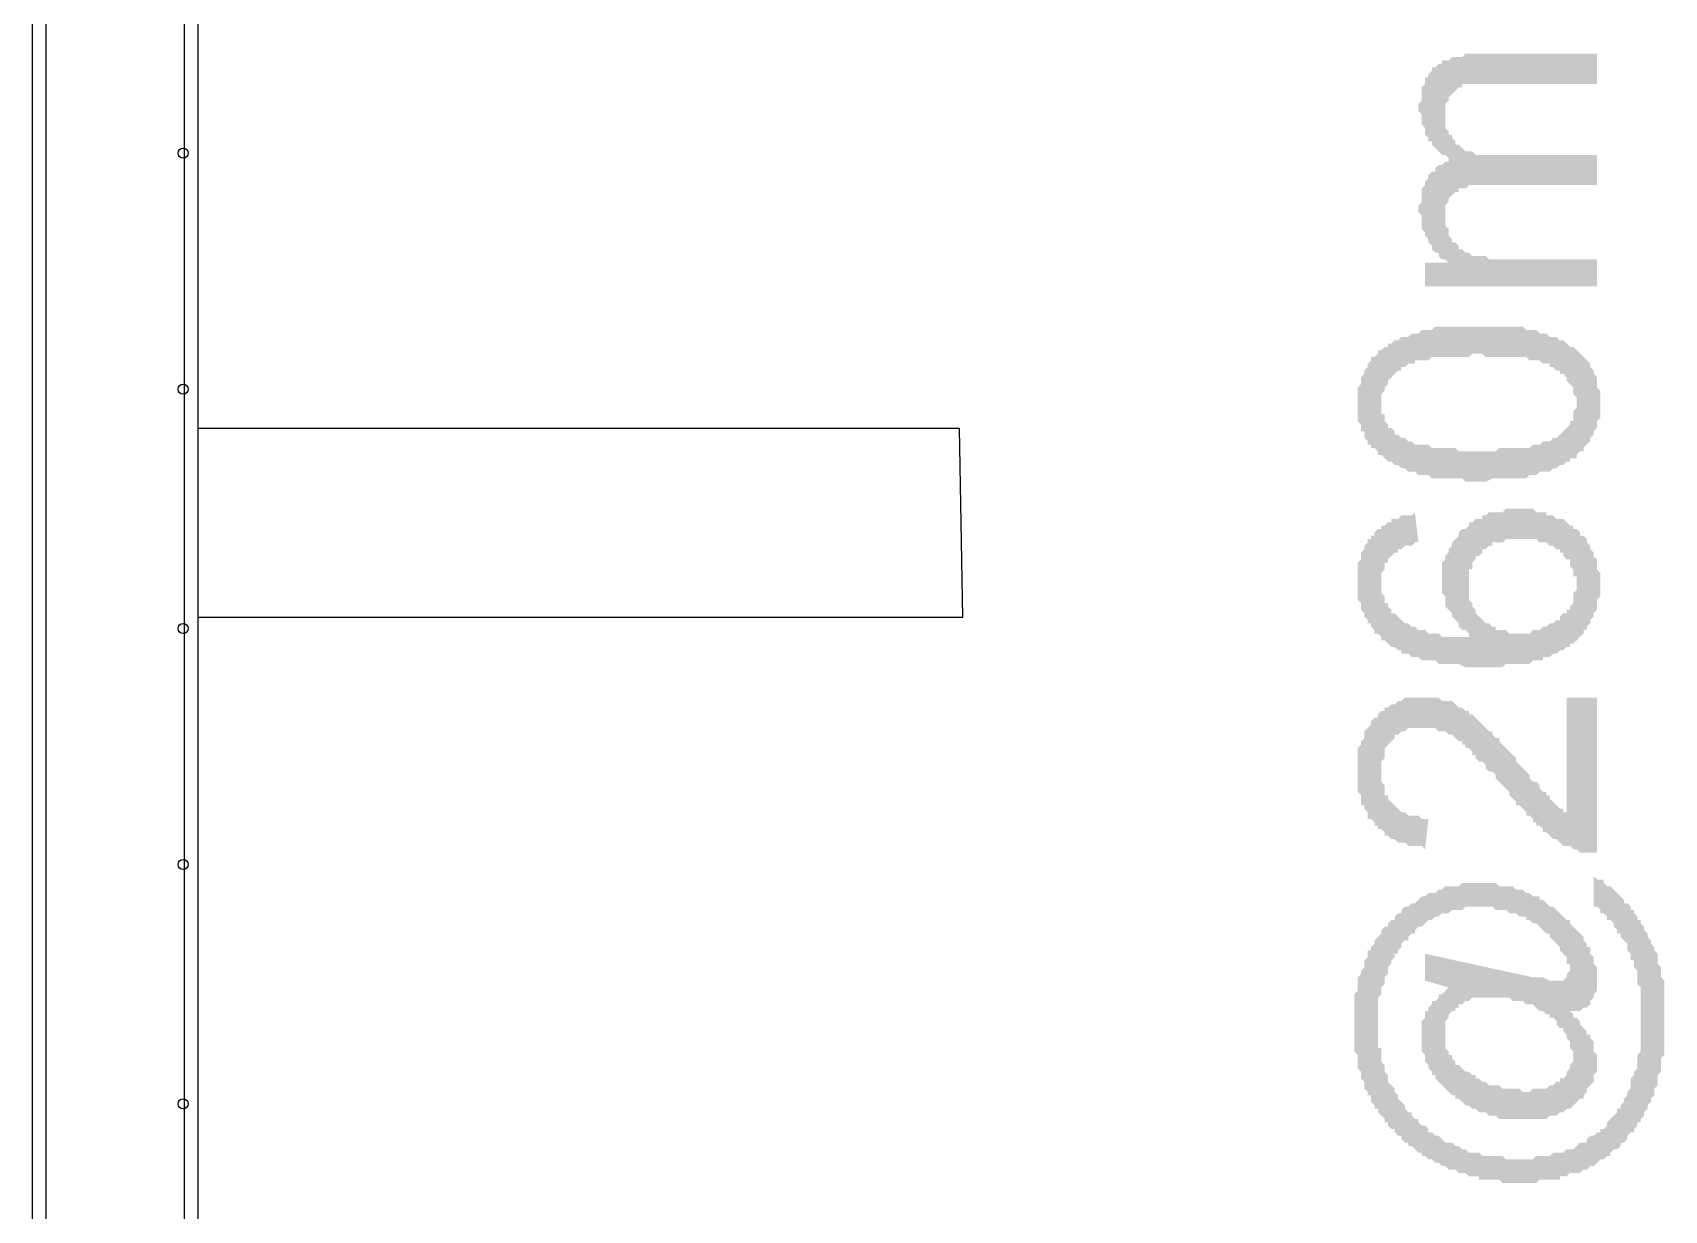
# Model space of a CAD drawing. Header units: millimetres. Extents: x 1427 to 15417, y 3138 to 22257.
# Drawn here: x 12480 to 14197, y 12091 to 13330 of the extents above; entities that cross this region are included whole.
import ezdxf

# ---------------------------------------------------------------- set-up
doc = ezdxf.new("R2010")
doc.units = ezdxf.units.MM
doc.layers.add('PDF_0', color=7, linetype='Continuous')

msp = doc.modelspace()

# ---------------------------------------------------------------- hatches: boundary and pattern name
at = {"layer": 'PDF_0', "transparency": 33554559}
for points in [[(14126.1, 13063.1), (13945.2, 13063.1), (13945.2, 13087.9), (13970, 13087.9), (13966.4, 13091.5), (13962.9, 13091.5), (13959.4, 13095), (13959.4, 13098.6), (13955.8, 13098.6), (13952.3, 13102.1), (13952.3, 13105.7), (13948.7, 13109.2), (13948.7, 13112.7), (13948.7, 13112.7), (13945.2, 13116.3), (13945.2, 13116.3), (13945.2, 13119.8), (13941.6, 13123.4), (13941.6, 13126.9), (13941.6, 13130.5), (13941.6, 13134), (13941.6, 13137.6), (13938.1, 13141.1), (13938.1, 13144.7), (13938.1, 13148.2), (13941.6, 13151.8), (13941.6, 13155.3), (13941.6, 13158.9), (13941.6, 13162.4), (13941.6, 13166), (13945.2, 13169.5), (13945.2, 13173), (13945.2, 13173), (13948.7, 13176.6), (13948.7, 13176.6), (13948.7, 13180.1), (13952.3, 13183.7), (13955.8, 13183.7), (13955.8, 13187.2), (13959.4, 13190.8), (13962.9, 13190.8), (13966.4, 13194.3), (13970, 13194.3), (13970, 13194.3), (13970, 13197.9), (13966.4, 13201.4), (13962.9, 13201.4), (13959.4, 13205), (13955.8, 13208.5), (13955.8, 13208.5), (13952.3, 13212.1), (13952.3, 13215.6), (13948.7, 13215.6), (13948.7, 13219.2), (13945.2, 13222.7), (13945.2, 13226.3), (13945.2, 13229.8), (13941.6, 13233.3), (13941.6, 13233.3), (13941.6, 13236.9), (13941.6, 13240.4), (13941.6, 13244), (13938.1, 13247.5), (13938.1, 13251.1), (13938.1, 13251.1), (13938.1, 13254.6), (13941.6, 13258.2), (13941.6, 13261.7), (13941.6, 13265.3), (13941.6, 13268.8), (13941.6, 13272.4), (13945.2, 13275.9), (13945.2, 13279.5), (13945.2, 13283), (13948.7, 13283), (13948.7, 13286.6), (13952.3, 13290.1), (13952.3, 13293.6), (13955.8, 13293.6), (13955.8, 13293.6), (13959.4, 13297.2), (13962.9, 13297.2), (13962.9, 13300.7), (13966.4, 13300.7), (13970, 13300.7), (13973.5, 13304.3), (13977.1, 13304.3), (13980.6, 13304.3), (13984.2, 13304.3), (13987.7, 13307.8), (13991.3, 13307.8), (13994.8, 13307.8), (13998.4, 13307.8), (14001.9, 13307.8), (14126.1, 13307.8), (14126.1, 13275.9), (14009, 13275.9), (14005.5, 13275.9), (14001.9, 13275.9), (13998.4, 13275.9), (13994.8, 13275.9), (13991.3, 13275.9), (13987.7, 13275.9), (13984.2, 13275.9), (13984.2, 13272.4), (13980.6, 13272.4), (13977.1, 13268.8), (13977.1, 13268.8), (13973.5, 13265.3), (13970, 13261.7), (13970, 13261.7), (13970, 13258.2), (13970, 13258.2), (13966.4, 13254.6), (13966.4, 13251.1), (13966.4, 13247.5), (13966.4, 13244), (13966.4, 13240.4), (13966.4, 13236.9), (13966.4, 13233.3), (13966.4, 13229.8), (13970, 13226.3), (13970, 13222.7), (13973.5, 13222.7), (13973.5, 13219.2), (13977.1, 13215.6), (13977.1, 13212.1), (13977.1, 13212.1), (13980.6, 13212.1), (13984.2, 13208.5), (13984.2, 13208.5), (13987.7, 13205), (13991.3, 13205), (13994.8, 13205), (13998.4, 13201.4), (14001.9, 13201.4), (14005.5, 13201.4), (14009, 13201.4), (14012.6, 13201.4), (14016.1, 13201.4), (14019.7, 13201.4), (14126.1, 13201.4), (14126.1, 13169.5), (14005.5, 13169.5), (14001.9, 13169.5), (13998.4, 13169.5), (13994.8, 13169.5), (13991.3, 13169.5), (13987.7, 13166), (13984.2, 13166), (13980.6, 13166), (13980.6, 13162.4), (13977.1, 13162.4), (13977.1, 13162.4), (13973.5, 13158.9), (13973.5, 13158.9), (13970, 13155.3), (13970, 13151.8), (13966.4, 13148.2), (13966.4, 13144.7), (13966.4, 13141.1), (13966.4, 13137.6), (13966.4, 13137.6), (13966.4, 13134), (13966.4, 13130.5), (13966.4, 13126.9), (13970, 13123.4), (13970, 13119.8), (13970, 13116.3), (13973.5, 13112.7), (13973.5, 13112.7), (13973.5, 13109.2), (13977.1, 13109.2), (13980.6, 13105.7), (13980.6, 13102.1), (13984.2, 13102.1), (13987.7, 13098.6), (13991.3, 13098.6), (13991.3, 13098.6), (13994.8, 13095), (13998.4, 13095), (14001.9, 13095), (14005.5, 13095), (14009, 13095), (14009, 13095), (14012.6, 13091.5), (14019.7, 13091.5), (14023.2, 13091.5), (14026.7, 13091.5), (14030.3, 13091.5), (14030.3, 13091.5), (14126.1, 13091.5)], [(14094.1, 12630.3), (14126.1, 12630.3), (14126.1, 12467.2), (14122.5, 12467.2), (14119, 12467.2), (14115.4, 12467.2), (14111.9, 12467.2), (14108.3, 12467.2), (14104.8, 12470.7), (14104.8, 12470.7), (14101.2, 12470.7), (14097.7, 12474.3), (14094.1, 12474.3), (14090.6, 12474.3), (14087, 12477.8), (14087, 12477.8), (14083.5, 12481.4), (14079.9, 12481.4), (14076.4, 12484.9), (14072.9, 12488.5), (14069.3, 12488.5), (14069.3, 12492), (14069.3, 12492), (14065.8, 12495.5), (14062.2, 12495.5), (14062.2, 12499.1), (14058.7, 12499.1), (14058.7, 12502.6), (14055.1, 12506.2), (14051.6, 12506.2), (14051.6, 12509.7), (14048, 12513.3), (14044.5, 12516.8), (14040.9, 12516.8), (14040.9, 12520.4), (14037.4, 12523.9), (14033.8, 12527.5), (14033.8, 12531), (14030.3, 12534.6), (14026.7, 12538.1), (14023.2, 12541.7), (14019.6, 12545.2), (14019.6, 12548.8), (14016.1, 12552.3), (14012.6, 12552.3), (14009, 12555.8), (14009, 12559.4), (14005.5, 12562.9), (14001.9, 12562.9), (13998.4, 12566.5), (13998.4, 12570), (13994.8, 12570), (13994.8, 12573.6), (13991.3, 12577.1), (13987.7, 12577.1), (13987.7, 12580.7), (13984.2, 12580.7), (13984.2, 12584.2), (13980.6, 12584.2), (13980.6, 12584.2), (13980.6, 12584.2), (13977.1, 12587.8), (13973.5, 12591.3), (13970, 12591.3), (13966.4, 12594.9), (13962.9, 12594.9), (13959.3, 12594.9), (13955.8, 12598.4), (13952.3, 12598.4), (13952.3, 12598.4), (13948.7, 12598.4), (13945.2, 12598.4), (13941.6, 12598.4), (13938.1, 12598.4), (13934.5, 12598.4), (13931, 12598.4), (13927.4, 12598.4), (13927.4, 12598.4), (13923.9, 12594.9), (13920.3, 12594.9), (13916.8, 12591.3), (13913.2, 12591.3), (13913.2, 12587.8), (13913.2, 12587.8), (13909.7, 12584.2), (13906.1, 12580.7), (13906.1, 12580.7), (13902.6, 12577.1), (13902.6, 12573.6), (13902.6, 12570), (13902.6, 12566.5), (13899, 12562.9), (13899, 12559.4), (13899, 12555.8), (13899, 12552.3), (13899, 12548.8), (13899, 12545.2), (13899, 12541.7), (13902.6, 12538.1), (13902.6, 12534.6), (13902.6, 12531), (13902.6, 12527.5), (13906.1, 12527.5), (13906.1, 12523.9), (13909.7, 12520.4), (13913.2, 12516.8), (13913.2, 12516.8), (13913.2, 12516.8), (13916.8, 12513.3), (13920.3, 12509.7), (13923.9, 12509.7), (13923.9, 12509.7), (13927.4, 12506.2), (13931, 12506.2), (13934.5, 12506.2), (13938.1, 12506.2), (13941.6, 12502.6), (13945.2, 12502.6), (13948.7, 12502.6), (13945.2, 12470.7), (13941.6, 12474.3), (13938.1, 12474.3), (13934.5, 12474.3), (13931, 12474.3), (13927.4, 12474.3), (13923.9, 12477.8), (13920.3, 12477.8), (13916.8, 12477.8), (13913.2, 12481.4), (13913.2, 12481.4), (13909.7, 12481.4), (13906.1, 12484.9), (13902.6, 12484.9), (13902.6, 12488.5), (13899, 12492), (13895.5, 12492), (13895.5, 12495.5), (13892, 12495.5), (13892, 12499.1), (13888.4, 12502.6), (13884.9, 12502.6), (13884.9, 12506.2), (13884.9, 12509.7), (13881.3, 12513.3), (13881.3, 12516.8), (13877.8, 12516.8), (13877.8, 12520.4), (13877.8, 12523.9), (13877.8, 12527.5), (13874.2, 12531), (13874.2, 12534.6), (13874.2, 12538.1), (13874.2, 12541.7), (13874.2, 12545.2), (13874.2, 12548.8), (13874.2, 12552.3), (13874.2, 12555.8), (13874.2, 12562.9), (13874.2, 12566.5), (13874.2, 12570), (13874.2, 12573.6), (13874.2, 12577.1), (13877.8, 12580.7), (13877.8, 12580.7), (13877.8, 12584.2), (13881.3, 12587.8), (13881.3, 12591.3), (13881.3, 12594.9), (13884.9, 12598.4), (13884.9, 12598.4), (13888.4, 12602), (13888.4, 12605.5), (13892, 12609.1), (13892, 12609.1), (13895.5, 12609.1), (13895.5, 12612.6), (13899, 12616.1), (13902.6, 12616.1), (13902.6, 12619.7), (13906.1, 12619.7), (13909.7, 12623.2), (13913.2, 12623.2), (13916.8, 12626.8), (13920.3, 12626.8), (13920.3, 12626.8), (13923.9, 12630.3), (13927.4, 12630.3), (13931, 12630.3), (13934.5, 12630.3), (13938.1, 12630.3), (13941.6, 12630.3), (13941.6, 12630.3), (13945.2, 12630.3), (13948.7, 12630.3), (13952.3, 12630.3), (13955.8, 12630.3), (13959.3, 12630.3), (13962.9, 12626.8), (13966.4, 12626.8), (13970, 12626.8), (13973.5, 12626.8), (13977.1, 12623.2), (13977.1, 12623.2), (13980.6, 12619.7), (13984.2, 12619.7), (13987.7, 12616.1), (13991.3, 12616.1), (13991.3, 12612.6), (13994.8, 12612.6), (13998.4, 12609.1), (14001.9, 12605.5), (14001.9, 12605.5), (14005.5, 12602), (14005.5, 12602), (14009, 12598.4), (14009, 12598.4), (14012.6, 12594.9), (14016.1, 12594.9), (14016.1, 12591.3), (14019.6, 12587.8), (14023.2, 12587.8), (14023.2, 12584.2), (14026.7, 12580.7), (14030.3, 12577.1), (14030.3, 12577.1), (14033.8, 12573.6), (14037.4, 12570), (14040.9, 12566.5), (14040.9, 12562.9), (14044.5, 12559.4), (14048, 12555.8), (14051.6, 12552.3), (14055.1, 12548.8), (14055.1, 12545.2), (14058.7, 12541.7), (14062.2, 12541.7), (14065.8, 12538.1), (14065.8, 12534.6), (14069.3, 12531), (14072.9, 12531), (14072.9, 12527.5), (14076.4, 12527.5), (14076.4, 12523.9), (14076.4, 12523.9), (14079.9, 12520.4), (14079.9, 12520.4), (14083.5, 12516.8), (14087, 12513.3), (14090.6, 12513.3), (14090.6, 12509.7), (14094.1, 12509.7), (14094.1, 12509.7)]]:
    msp.add_hatch(color=256, dxfattribs=at).paths.add_polyline_path(points)
h = msp.add_hatch(color=256, dxfattribs=at)
h.paths.add_polyline_path([(14001.9, 12857.4), (13998.4, 12857.4), (13994.8, 12857.4), (13987.7, 12857.4), (13984.2, 12860.9), (13980.6, 12860.9), (13977.1, 12860.9), (13973.5, 12860.9), (13970, 12860.9), (13966.4, 12860.9), (13962.9, 12860.9), (13959.3, 12860.9), (13955.8, 12860.9), (13952.3, 12860.9), (13948.7, 12864.4), (13945.2, 12864.4), (13945.2, 12864.4), (13941.6, 12864.4), (13938.1, 12864.4), (13934.5, 12868), (13931, 12868), (13931, 12868), (13927.4, 12868), (13923.9, 12871.5), (13920.3, 12871.5), (13916.8, 12875.1), (13913.2, 12875.1), (13909.7, 12878.6), (13906.1, 12878.6), (13902.6, 12882.2), (13902.6, 12882.2), (13899, 12885.7), (13895.5, 12885.7), (13895.5, 12889.3), (13892, 12892.8), (13888.4, 12892.8), (13888.4, 12896.4), (13884.9, 12896.4), (13884.9, 12899.9), (13881.3, 12903.5), (13881.3, 12907), (13881.3, 12910.6), (13877.8, 12910.6), (13877.8, 12914.1), (13877.8, 12917.7), (13874.2, 12921.2), (13874.2, 12924.7), (13874.2, 12928.3), (13874.2, 12931.8), (13874.2, 12935.4), (13874.2, 12938.9), (13874.2, 12938.9), (13874.2, 12942.5), (13874.2, 12949.6), (13874.2, 12953.1), (13874.2, 12956.7), (13874.2, 12956.7), (13877.8, 12960.2), (13877.8, 12963.8), (13877.8, 12967.3), (13881.3, 12970.9), (13881.3, 12974.4), (13881.3, 12974.4), (13884.9, 12978), (13884.9, 12981.5), (13888.4, 12985), (13888.4, 12988.6), (13892, 12988.6), (13895.5, 12992.1), (13895.5, 12995.7), (13899, 12995.7), (13902.6, 12999.2), (13906.1, 12999.2), (13906.1, 12999.2), (13906.1, 13002.8), (13909.7, 13002.8), (13913.2, 13006.3), (13916.8, 13006.3), (13920.3, 13009.9), (13923.9, 13009.9), (13927.4, 13009.9), (13931, 13013.4), (13934.5, 13013.4), (13938.1, 13013.4), (13941.6, 13017), (13941.6, 13017), (13945.2, 13017), (13948.7, 13017), (13952.3, 13017), (13952.3, 13017), (13955.8, 13020.5), (13959.3, 13020.5), (13962.9, 13020.5), (13966.4, 13020.5), (13970, 13020.5), (13973.5, 13020.5), (13977.1, 13020.5), (13980.6, 13020.5), (13984.2, 13020.5), (13987.7, 13020.5), (13991.3, 13020.5), (13998.4, 13020.5), (14001.9, 13020.5), (14001.9, 13020.5), (14005.5, 13020.5), (14009, 13020.5), (14012.6, 13020.5), (14019.6, 13020.5), (14023.2, 13020.5), (14026.7, 13020.5), (14030.3, 13020.5), (14033.8, 13020.5), (14037.4, 13020.5), (14040.9, 13020.5), (14044.5, 13020.5), (14048, 13020.5), (14051.6, 13017), (14051.6, 13017), (14055.1, 13017), (14058.7, 13017), (14062.2, 13017), (14065.8, 13013.4), (14069.3, 13013.4), (14069.3, 13013.4), (14072.9, 13013.4), (14076.4, 13009.9), (14079.9, 13009.9), (14083.5, 13009.9), (14087, 13006.3), (14090.6, 13006.3), (14094.1, 13002.8), (14094.1, 13002.8), (14097.7, 12999.2), (14101.2, 12999.2), (14104.8, 12995.7), (14104.8, 12995.7), (14108.3, 12992.1), (14111.9, 12988.6), (14111.9, 12988.6), (14115.4, 12985), (14115.4, 12985), (14119, 12981.5), (14119, 12978), (14122.5, 12974.4), (14122.5, 12970.9), (14122.5, 12970.9), (14126.1, 12967.3), (14126.1, 12963.8), (14126.1, 12960.2), (14126.1, 12956.7), (14129.6, 12953.1), (14129.6, 12949.6), (14129.6, 12946), (14129.6, 12942.5), (14129.6, 12938.9), (14129.6, 12935.4), (14129.6, 12931.8), (14129.6, 12928.3), (14129.6, 12924.7), (14126.1, 12921.2), (14126.1, 12917.7), (14126.1, 12917.7), (14126.1, 12914.1), (14122.5, 12910.6), (14122.5, 12907), (14119, 12903.5), (14119, 12899.9), (14119, 12899.9), (14115.4, 12896.4), (14111.9, 12892.8), (14111.9, 12889.3), (14108.3, 12889.3), (14104.8, 12885.7), (14104.8, 12885.7), (14104.8, 12882.2), (14101.2, 12882.2), (14097.7, 12882.2), (14097.7, 12878.6), (14094.1, 12878.6), (14090.6, 12875.1), (14090.6, 12875.1), (14087, 12875.1), (14083.5, 12871.5), (14083.5, 12871.5), (14079.9, 12871.5), (14076.4, 12868), (14072.9, 12868), (14069.3, 12868), (14065.8, 12868), (14062.2, 12864.4), (14062.2, 12864.4), (14058.7, 12864.4), (14055.1, 12864.4), (14051.6, 12860.9), (14048, 12860.9), (14044.5, 12860.9), (14040.9, 12860.9), (14033.8, 12860.9), (14030.3, 12860.9), (14026.7, 12860.9), (14023.2, 12860.9), (14019.6, 12860.9), (14016.1, 12860.9), (14009, 12857.4), (14005.5, 12857.4), (14001.9, 12857.4), (14001.9, 12857.4)], flags=0)
h.paths.add_polyline_path([(14001.9, 12889.3), (14005.5, 12889.3), (14012.6, 12889.3), (14016.1, 12889.3), (14019.6, 12889.3), (14023.2, 12892.8), (14030.3, 12892.8), (14033.8, 12892.8), (14037.4, 12892.8), (14040.9, 12892.8), (14044.5, 12892.8), (14048, 12892.8), (14051.6, 12892.8), (14055.1, 12892.8), (14058.7, 12896.4), (14062.2, 12896.4), (14065.8, 12896.4), (14065.8, 12896.4), (14069.3, 12899.9), (14072.9, 12899.9), (14072.9, 12899.9), (14076.4, 12899.9), (14079.9, 12903.5), (14079.9, 12903.5), (14083.5, 12903.5), (14083.5, 12903.5), (14087, 12907), (14090.6, 12910.6), (14090.6, 12910.6), (14094.1, 12914.1), (14097.7, 12917.7), (14097.7, 12921.2), (14101.2, 12921.2), (14101.2, 12924.7), (14101.2, 12928.3), (14101.2, 12931.8), (14104.8, 12935.4), (14104.8, 12938.9), (14104.8, 12938.9), (14104.8, 12942.5), (14104.8, 12946), (14101.2, 12949.6), (14101.2, 12953.1), (14101.2, 12956.7), (14097.7, 12960.2), (14097.7, 12960.2), (14094.1, 12963.8), (14094.1, 12967.3), (14090.6, 12970.9), (14087, 12970.9), (14087, 12974.4), (14083.5, 12974.4), (14079.9, 12978), (14079.9, 12978), (14076.4, 12978), (14076.4, 12981.5), (14072.9, 12981.5), (14069.3, 12981.5), (14069.3, 12981.5), (14065.8, 12985), (14062.2, 12985), (14058.7, 12985), (14055.1, 12985), (14055.1, 12985), (14051.6, 12988.6), (14048, 12988.6), (14044.5, 12988.6), (14037.4, 12988.6), (14033.8, 12988.6), (14030.3, 12988.6), (14026.7, 12988.6), (14023.2, 12988.6), (14019.6, 12988.6), (14012.6, 12988.6), (14009, 12988.6), (14005.5, 12992.1), (14001.9, 12992.1), (13994.8, 12992.1), (13991.3, 12988.6), (13987.7, 12988.6), (13984.2, 12988.6), (13977.1, 12988.6), (13973.5, 12988.6), (13970, 12988.6), (13966.4, 12988.6), (13962.9, 12988.6), (13959.3, 12988.6), (13955.8, 12988.6), (13952.3, 12988.6), (13948.7, 12985), (13945.2, 12985), (13941.6, 12985), (13938.1, 12985), (13934.5, 12985), (13934.5, 12981.5), (13931, 12981.5), (13927.4, 12981.5), (13927.4, 12981.5), (13923.9, 12978), (13923.9, 12978), (13920.3, 12978), (13920.3, 12974.4), (13916.8, 12974.4), (13913.2, 12970.9), (13909.7, 12967.3), (13909.7, 12967.3), (13906.1, 12963.8), (13906.1, 12960.2), (13902.6, 12956.7), (13902.6, 12956.7), (13902.6, 12953.1), (13899, 12949.6), (13899, 12946), (13899, 12942.5), (13899, 12938.9), (13899, 12935.4), (13899, 12931.8), (13899, 12928.3), (13902.6, 12928.3), (13902.6, 12924.7), (13902.6, 12921.2), (13906.1, 12917.7), (13906.1, 12914.1), (13909.7, 12914.1), (13913.2, 12910.6), (13913.2, 12907), (13916.8, 12907), (13920.3, 12903.5), (13920.3, 12903.5), (13923.9, 12903.5), (13923.9, 12903.5), (13927.4, 12899.9), (13931, 12899.9), (13931, 12899.9), (13934.5, 12896.4), (13938.1, 12896.4), (13941.6, 12896.4), (13945.2, 12896.4), (13948.7, 12896.4), (13952.3, 12892.8), (13955.8, 12892.8), (13959.3, 12892.8), (13962.9, 12892.8), (13966.4, 12892.8), (13970, 12892.8), (13973.5, 12892.8), (13977.1, 12892.8), (13980.6, 12889.3), (13987.7, 12889.3), (13991.3, 12889.3), (13994.8, 12889.3), (13998.4, 12889.3), (14001.9, 12889.3)], flags=0)
h = msp.add_hatch(color=256, dxfattribs=at)
h.paths.add_polyline_path([(13934.5, 12825.4), (13938.1, 12793.5), (13934.5, 12793.5), (13931, 12790), (13927.4, 12790), (13923.9, 12790), (13920.3, 12786.4), (13916.8, 12786.4), (13916.8, 12782.9), (13913.2, 12782.9), (13913.2, 12782.9), (13909.7, 12779.3), (13906.1, 12775.8), (13906.1, 12772.2), (13902.6, 12772.2), (13902.6, 12768.7), (13902.6, 12765.1), (13899, 12761.6), (13899, 12758), (13899, 12754.5), (13899, 12750.9), (13899, 12750.9), (13899, 12747.4), (13899, 12743.8), (13899, 12740.3), (13902.6, 12736.8), (13902.6, 12733.2), (13902.6, 12729.7), (13906.1, 12729.7), (13906.1, 12726.1), (13906.1, 12726.1), (13909.7, 12722.6), (13909.7, 12719), (13913.2, 12719), (13916.8, 12715.5), (13916.8, 12715.5), (13920.3, 12711.9), (13923.9, 12708.4), (13927.4, 12708.4), (13931, 12704.8), (13934.5, 12704.8), (13938.1, 12701.3), (13938.1, 12701.3), (13941.6, 12701.3), (13941.6, 12701.3), (13945.2, 12701.3), (13948.7, 12697.7), (13952.2, 12697.7), (13955.8, 12697.7), (13959.3, 12697.7), (13959.3, 12697.7), (13962.9, 12694.2), (13966.4, 12694.2), (13970, 12694.2), (13977.1, 12694.2), (13980.6, 12694.2), (13984.2, 12694.2), (13987.7, 12694.2), (13991.3, 12694.2), (13994.8, 12694.2), (13991.3, 12694.2), (13991.3, 12697.7), (13987.7, 12701.3), (13984.2, 12701.3), (13980.6, 12704.8), (13980.6, 12708.4), (13977.1, 12711.9), (13977.1, 12711.9), (13973.5, 12715.5), (13973.5, 12719), (13970, 12722.6), (13970, 12722.6), (13966.4, 12726.1), (13966.4, 12729.7), (13966.4, 12733.2), (13966.4, 12736.8), (13962.9, 12740.3), (13962.9, 12743.8), (13962.9, 12747.4), (13962.9, 12750.9), (13962.9, 12754.5), (13962.9, 12754.5), (13962.9, 12758), (13962.9, 12761.6), (13962.9, 12765.1), (13962.9, 12768.7), (13962.9, 12772.2), (13966.4, 12775.8), (13966.4, 12779.3), (13966.4, 12779.3), (13970, 12782.9), (13970, 12786.4), (13973.5, 12790), (13973.5, 12793.5), (13977.1, 12797.1), (13977.1, 12797.1), (13980.6, 12800.6), (13980.6, 12804.1), (13984.2, 12807.7), (13984.2, 12807.7), (13987.7, 12807.7), (13991.3, 12811.2), (13991.3, 12814.8), (13994.8, 12814.8), (13998.4, 12818.3), (14001.9, 12818.3), (14005.5, 12818.3), (14005.5, 12821.9), (14009, 12821.9), (14012.5, 12825.4), (14016.1, 12825.4), (14019.6, 12825.4), (14023.2, 12825.4), (14026.7, 12825.4), (14030.3, 12829), (14033.8, 12829), (14037.4, 12829), (14040.9, 12829), (14044.5, 12829), (14048, 12829), (14051.6, 12829), (14055.1, 12829), (14058.7, 12829), (14062.2, 12825.4), (14065.8, 12825.4), (14069.3, 12825.4), (14072.8, 12825.4), (14072.8, 12821.9), (14076.4, 12821.9), (14079.9, 12821.9), (14083.5, 12818.3), (14087, 12818.3), (14087, 12818.3), (14090.6, 12818.3), (14094.1, 12814.8), (14097.7, 12811.2), (14101.2, 12811.2), (14101.2, 12807.7), (14104.8, 12807.7), (14108.3, 12804.1), (14108.3, 12800.6), (14111.9, 12800.6), (14115.4, 12797.1), (14115.4, 12793.5), (14119, 12790), (14119, 12790), (14119, 12786.4), (14122.5, 12782.9), (14122.5, 12782.9), (14122.5, 12779.3), (14126.1, 12775.8), (14126.1, 12772.2), (14126.1, 12768.7), (14126.1, 12765.1), (14129.6, 12761.6), (14129.6, 12758), (14129.6, 12754.5), (14129.6, 12750.9), (14129.6, 12750.9), (14129.6, 12747.4), (14129.6, 12743.8), (14129.6, 12740.3), (14129.6, 12736.8), (14126.1, 12733.2), (14126.1, 12729.7), (14126.1, 12726.1), (14126.1, 12722.6), (14122.5, 12719), (14122.5, 12715.5), (14122.5, 12715.5), (14119, 12711.9), (14119, 12708.4), (14115.4, 12704.8), (14115.4, 12701.3), (14111.9, 12701.3), (14111.9, 12697.7), (14108.3, 12694.2), (14104.8, 12690.6), (14104.8, 12690.6), (14101.2, 12687.1), (14101.2, 12687.1), (14097.7, 12687.1), (14097.7, 12683.5), (14094.1, 12683.5), (14090.6, 12680), (14090.6, 12680), (14087, 12680), (14083.5, 12676.5), (14083.5, 12676.5), (14079.9, 12676.5), (14076.4, 12672.9), (14072.8, 12672.9), (14069.3, 12672.9), (14069.3, 12669.4), (14065.8, 12669.4), (14062.2, 12669.4), (14058.7, 12669.4), (14055.1, 12665.8), (14051.6, 12665.8), (14048, 12665.8), (14044.5, 12665.8), (14040.9, 12665.8), (14037.4, 12665.8), (14030.3, 12665.8), (14026.7, 12662.3), (14023.2, 12662.3), (14019.6, 12662.3), (14016.1, 12662.3), (14012.5, 12662.3), (14009, 12662.3), (14001.9, 12662.3), (13998.4, 12662.3), (13994.8, 12662.3), (13991.3, 12662.3), (13987.7, 12662.3), (13980.6, 12665.8), (13977.1, 12665.8), (13973.5, 12665.8), (13970, 12665.8), (13966.4, 12665.8), (13962.9, 12665.8), (13959.3, 12665.8), (13955.8, 12669.4), (13952.2, 12669.4), (13948.7, 12669.4), (13945.2, 12669.4), (13941.6, 12669.4), (13938.1, 12672.9), (13938.1, 12672.9), (13934.5, 12672.9), (13931, 12672.9), (13927.4, 12676.5), (13923.9, 12676.5), (13920.3, 12676.5), (13920.3, 12680), (13916.8, 12680), (13913.2, 12683.5), (13913.2, 12683.5), (13909.7, 12683.5), (13906.1, 12687.1), (13906.1, 12687.1), (13902.6, 12690.6), (13902.6, 12690.6), (13899, 12690.6), (13899, 12694.2), (13895.5, 12697.7), (13891.9, 12697.7), (13891.9, 12701.3), (13888.4, 12704.8), (13888.4, 12708.4), (13884.9, 12708.4), (13884.9, 12711.9), (13881.3, 12715.5), (13881.3, 12719), (13877.8, 12722.6), (13877.8, 12726.1), (13877.8, 12729.7), (13877.8, 12729.7), (13874.2, 12733.2), (13874.2, 12736.8), (13874.2, 12740.3), (13874.2, 12743.8), (13874.2, 12747.4), (13874.2, 12750.9), (13874.2, 12754.5), (13874.2, 12758), (13874.2, 12761.6), (13874.2, 12765.1), (13874.2, 12768.7), (13874.2, 12772.2), (13877.8, 12775.8), (13877.8, 12779.3), (13877.8, 12779.3), (13877.8, 12782.9), (13881.3, 12786.4), (13881.3, 12790), (13884.9, 12793.5), (13884.9, 12797.1), (13888.4, 12797.1), (13888.4, 12800.6), (13891.9, 12800.6), (13891.9, 12804.1), (13895.5, 12807.7), (13899, 12807.7), (13899, 12811.2), (13902.6, 12811.2), (13906.1, 12814.8), (13909.7, 12814.8), (13909.7, 12818.3), (13913.2, 12818.3), (13916.8, 12818.3), (13920.3, 12821.9), (13923.9, 12821.9), (13927.4, 12821.9), (13931, 12821.9), (13934.5, 12825.4), (13934.5, 12825.4)], flags=0)
h.paths.add_polyline_path([(14044.5, 12697.7), (14048, 12697.7), (14051.6, 12697.7), (14055.1, 12697.7), (14058.7, 12701.3), (14062.2, 12701.3), (14065.8, 12701.3), (14065.8, 12701.3), (14069.3, 12704.8), (14072.8, 12704.8), (14072.8, 12704.8), (14076.4, 12708.4), (14079.9, 12708.4), (14083.5, 12711.9), (14087, 12711.9), (14087, 12715.5), (14090.6, 12719), (14094.1, 12719), (14094.1, 12722.6), (14097.7, 12722.6), (14097.7, 12726.1), (14101.2, 12729.7), (14101.2, 12733.2), (14101.2, 12736.8), (14101.2, 12740.3), (14104.8, 12743.8), (14104.8, 12747.4), (14104.8, 12750.9), (14104.8, 12754.5), (14104.8, 12758), (14101.2, 12758), (14101.2, 12761.6), (14101.2, 12765.1), (14097.7, 12768.7), (14097.7, 12772.2), (14097.7, 12775.8), (14094.1, 12775.8), (14090.6, 12779.3), (14090.6, 12782.9), (14087, 12782.9), (14087, 12786.4), (14083.5, 12786.4), (14079.9, 12790), (14076.4, 12790), (14076.4, 12790), (14072.8, 12793.5), (14069.3, 12793.5), (14065.8, 12793.5), (14062.2, 12797.1), (14058.7, 12797.1), (14055.1, 12797.1), (14051.6, 12797.1), (14048, 12797.1), (14044.5, 12797.1), (14040.9, 12797.1), (14037.4, 12797.1), (14033.8, 12797.1), (14030.3, 12797.1), (14026.7, 12793.5), (14023.2, 12793.5), (14019.6, 12793.5), (14016.1, 12793.5), (14016.1, 12790), (14012.5, 12790), (14009, 12786.4), (14005.5, 12786.4), (14005.5, 12782.9), (14001.9, 12779.3), (13998.4, 12779.3), (13998.4, 12775.8), (13994.8, 12772.2), (13994.8, 12768.7), (13994.8, 12765.1), (13991.3, 12765.1), (13991.3, 12761.6), (13991.3, 12758), (13991.3, 12754.5), (13991.3, 12750.9), (13991.3, 12747.4), (13991.3, 12743.8), (13991.3, 12740.3), (13991.3, 12736.8), (13991.3, 12733.2), (13991.3, 12733.2), (13994.8, 12729.7), (13994.8, 12726.1), (13998.4, 12722.6), (13998.4, 12719), (14001.9, 12715.5), (14001.9, 12715.5), (14005.5, 12711.9), (14005.5, 12711.9), (14009, 12708.4), (14012.5, 12708.4), (14016.1, 12704.8), (14019.6, 12704.8), (14019.6, 12701.3), (14023.2, 12701.3), (14026.7, 12701.3), (14030.3, 12701.3), (14033.8, 12697.7), (14037.4, 12697.7), (14040.9, 12697.7), (14044.5, 12697.7)], flags=0)
h = msp.add_hatch(color=256, dxfattribs=at)
h.paths.add_polyline_path([(14097.7, 12300.4), (14101.2, 12296.9), (14101.2, 12293.4), (14104.8, 12293.4), (14108.3, 12289.8), (14108.3, 12286.3), (14111.9, 12282.7), (14111.9, 12282.7), (14115.4, 12279.2), (14115.4, 12275.6), (14119, 12275.6), (14119, 12272.1), (14122.5, 12268.5), (14122.5, 12265), (14122.5, 12261.4), (14122.5, 12257.9), (14126.1, 12254.3), (14126.1, 12250.8), (14126.1, 12247.2), (14126.1, 12247.2), (14126.1, 12243.7), (14126.1, 12240.1), (14126.1, 12236.6), (14122.5, 12233.1), (14122.5, 12229.5), (14122.5, 12226), (14119, 12222.4), (14119, 12222.4), (14115.4, 12218.9), (14115.4, 12218.9), (14115.4, 12215.3), (14111.9, 12211.8), (14111.9, 12208.2), (14108.3, 12208.2), (14104.8, 12204.7), (14104.8, 12204.7), (14101.2, 12201.1), (14097.7, 12197.6), (14094.1, 12197.6), (14090.6, 12194), (14090.6, 12194), (14087, 12194), (14083.5, 12190.5), (14079.9, 12190.5), (14076.4, 12190.5), (14072.9, 12186.9), (14069.3, 12186.9), (14065.8, 12186.9), (14062.2, 12186.9), (14058.7, 12186.9), (14055.1, 12186.9), (14051.6, 12186.9), (14048, 12186.9), (14048, 12186.9), (14044.5, 12186.9), (14040.9, 12186.9), (14037.4, 12186.9), (14033.8, 12186.9), (14033.8, 12186.9), (14030.3, 12186.9), (14026.7, 12186.9), (14023.2, 12186.9), (14019.6, 12190.5), (14016.1, 12190.5), (14012.6, 12190.5), (14009, 12194), (14005.5, 12194), (14001.9, 12194), (13998.4, 12197.6), (13994.8, 12197.6), (13994.8, 12197.6), (13991.3, 12201.1), (13987.7, 12201.1), (13984.2, 12204.7), (13980.6, 12208.2), (13977.1, 12208.2), (13977.1, 12211.8), (13973.5, 12211.8), (13970, 12215.3), (13966.4, 12218.9), (13966.4, 12218.9), (13962.9, 12222.4), (13959.3, 12226), (13959.3, 12226), (13955.8, 12229.5), (13955.8, 12233.1), (13952.3, 12233.1), (13952.3, 12236.6), (13948.7, 12240.1), (13948.7, 12243.7), (13945.2, 12247.2), (13945.2, 12250.8), (13945.2, 12254.3), (13941.6, 12257.9), (13941.6, 12257.9), (13941.6, 12261.4), (13941.6, 12265), (13941.6, 12268.5), (13941.6, 12272.1), (13941.6, 12272.1), (13941.6, 12275.6), (13941.6, 12279.2), (13941.6, 12282.7), (13941.6, 12286.3), (13941.6, 12289.8), (13945.2, 12293.4), (13945.2, 12296.9), (13945.2, 12300.4), (13948.7, 12300.4), (13948.7, 12304), (13952.3, 12307.5), (13952.3, 12311.1), (13955.8, 12311.1), (13959.3, 12314.6), (13959.3, 12318.2), (13962.9, 12318.2), (13966.4, 12321.7), (13970, 12325.3), (13970, 12325.3), (13945.2, 12332.4), (13945.2, 12360.7), (14058.7, 12335.9), (14065.8, 12335.9), (14069.3, 12335.9), (14076.4, 12332.4), (14079.9, 12332.4), (14079.9, 12332.4), (14083.5, 12332.4), (14083.5, 12332.4), (14087, 12332.4), (14090.6, 12332.4), (14090.6, 12332.4), (14094.1, 12335.9), (14094.1, 12339.5), (14097.7, 12343), (14097.7, 12343), (14097.7, 12346.6), (14097.7, 12350.1), (14094.1, 12350.1), (14094.1, 12353.7), (14094.1, 12357.2), (14090.6, 12360.7), (14087, 12364.3), (14087, 12367.8), (14083.5, 12371.4), (14083.5, 12371.4), (14079.9, 12374.9), (14076.4, 12378.5), (14076.4, 12382), (14072.9, 12382), (14069.3, 12385.6), (14069.3, 12385.6), (14065.8, 12389.1), (14062.2, 12392.7), (14058.7, 12392.7), (14055.1, 12396.2), (14051.6, 12396.2), (14051.6, 12399.8), (14051.6, 12399.8), (14048, 12399.8), (14044.5, 12399.8), (14040.9, 12403.3), (14037.4, 12403.3), (14033.8, 12403.3), (14030.3, 12406.9), (14026.7, 12406.9), (14023.2, 12406.9), (14019.6, 12406.9), (14016.1, 12410.4), (14012.6, 12410.4), (14009, 12410.4), (14005.5, 12410.4), (14001.9, 12410.4), (14001.9, 12410.4), (13998.4, 12410.4), (13994.8, 12410.4), (13991.3, 12410.4), (13987.7, 12410.4), (13984.2, 12406.9), (13980.6, 12406.9), (13977.1, 12406.9), (13977.1, 12406.9), (13973.5, 12406.9), (13970, 12403.3), (13966.4, 12403.3), (13962.9, 12403.3), (13959.3, 12399.8), (13955.8, 12399.8), (13952.3, 12396.2), (13948.7, 12396.2), (13948.7, 12396.2), (13945.2, 12392.7), (13945.2, 12392.7), (13941.6, 12389.1), (13938.1, 12389.1), (13934.5, 12385.6), (13934.5, 12382), (13931, 12382), (13927.4, 12378.5), (13927.4, 12374.9), (13923.9, 12374.9), (13920.3, 12371.4), (13920.3, 12367.8), (13916.8, 12364.3), (13916.8, 12360.7), (13913.2, 12360.7), (13913.2, 12357.2), (13909.7, 12353.7), (13909.7, 12350.1), (13909.7, 12350.1), (13906.1, 12346.6), (13906.1, 12343), (13906.1, 12339.5), (13902.6, 12335.9), (13902.6, 12332.4), (13902.6, 12328.8), (13899, 12325.3), (13899, 12321.7), (13899, 12318.2), (13899, 12318.2), (13895.5, 12314.6), (13895.5, 12311.1), (13895.5, 12307.5), (13895.5, 12304), (13895.5, 12300.4), (13895.5, 12296.9), (13895.5, 12293.4), (13895.5, 12289.8), (13895.5, 12286.3), (13895.5, 12282.7), (13895.5, 12279.2), (13895.5, 12275.6), (13895.5, 12272.1), (13895.5, 12268.5), (13895.5, 12265), (13895.5, 12261.4), (13899, 12261.4), (13899, 12257.9), (13899, 12254.3), (13899, 12250.8), (13899, 12247.2), (13902.6, 12243.7), (13902.6, 12240.1), (13902.6, 12236.6), (13906.1, 12233.1), (13906.1, 12229.5), (13906.1, 12226), (13909.7, 12222.4), (13909.7, 12222.4), (13913.2, 12218.9), (13913.2, 12215.3), (13913.2, 12215.3), (13916.8, 12211.8), (13916.8, 12208.2), (13920.3, 12204.7), (13920.3, 12204.7), (13923.9, 12201.1), (13923.9, 12197.6), (13927.4, 12194), (13931, 12194), (13931, 12190.5), (13934.5, 12186.9), (13938.1, 12186.9), (13938.1, 12183.4), (13941.6, 12179.8), (13945.2, 12179.8), (13948.7, 12176.3), (13948.7, 12172.8), (13952.3, 12172.8), (13955.8, 12169.2), (13959.3, 12169.2), (13962.9, 12165.7), (13962.9, 12165.7), (13966.4, 12162.1), (13970, 12162.1), (13973.5, 12162.1), (13977.1, 12158.6), (13980.6, 12158.6), (13984.2, 12155), (13987.7, 12155), (13987.7, 12155), (13991.3, 12151.5), (13994.8, 12151.5), (13998.4, 12151.5), (14001.9, 12151.5), (14005.5, 12147.9), (14009, 12147.9), (14012.6, 12147.9), (14016.1, 12147.9), (14019.6, 12147.9), (14023.2, 12147.9), (14026.7, 12147.9), (14030.3, 12144.4), (14033.8, 12144.4), (14037.4, 12144.4), (14040.9, 12144.4), (14040.9, 12144.4), (14044.5, 12144.4), (14048, 12144.4), (14055.1, 12144.4), (14058.7, 12144.4), (14062.2, 12147.9), (14065.8, 12147.9), (14069.3, 12147.9), (14072.9, 12147.9), (14072.9, 12147.9), (14076.4, 12147.9), (14079.9, 12151.5), (14083.5, 12151.5), (14087, 12151.5), (14090.6, 12151.5), (14094.1, 12155), (14097.7, 12155), (14101.2, 12155), (14104.8, 12158.6), (14104.8, 12158.6), (14108.3, 12162.1), (14111.9, 12162.1), (14115.4, 12162.1), (14115.4, 12165.7), (14119, 12169.2), (14122.5, 12169.2), (14126.1, 12172.8), (14129.6, 12172.8), (14129.6, 12176.3), (14133.2, 12176.3), (14136.7, 12179.8), (14136.7, 12183.4), (14140.2, 12186.9), (14140.2, 12186.9), (14143.8, 12190.5), (14147.3, 12194), (14147.3, 12197.6), (14150.9, 12197.6), (14150.9, 12201.1), (14154.4, 12204.7), (14154.4, 12208.2), (14158, 12211.8), (14158, 12215.3), (14158, 12215.3), (14161.5, 12218.9), (14161.5, 12222.4), (14161.5, 12226), (14161.5, 12229.5), (14165.1, 12233.1), (14165.1, 12236.6), (14165.1, 12236.6), (14168.6, 12240.1), (14168.6, 12243.7), (14168.6, 12247.2), (14168.6, 12250.8), (14168.6, 12254.3), (14172.2, 12257.9), (14172.2, 12261.4), (14172.2, 12265), (14172.2, 12268.5), (14172.2, 12272.1), (14172.2, 12275.6), (14172.2, 12279.2), (14172.2, 12282.7), (14172.2, 12286.3), (14172.2, 12289.8), (14172.2, 12293.4), (14172.2, 12296.9), (14172.2, 12300.4), (14172.2, 12304), (14172.2, 12307.5), (14172.2, 12311.1), (14172.2, 12314.6), (14172.2, 12318.2), (14172.2, 12321.7), (14172.2, 12325.3), (14168.6, 12328.8), (14168.6, 12332.4), (14168.6, 12335.9), (14168.6, 12339.5), (14168.6, 12343), (14165.1, 12346.6), (14165.1, 12350.1), (14165.1, 12353.7), (14161.5, 12353.7), (14161.5, 12357.2), (14161.5, 12360.7), (14158, 12364.3), (14158, 12367.8), (14158, 12367.8), (14158, 12371.4), (14154.4, 12374.9), (14150.9, 12378.5), (14150.9, 12382), (14147.3, 12382), (14147.3, 12385.6), (14143.8, 12389.1), (14143.8, 12392.7), (14140.2, 12396.2), (14136.7, 12396.2), (14136.7, 12399.8), (14133.2, 12403.3), (14129.6, 12403.3), (14129.6, 12406.9), (14126.1, 12410.4), (14122.5, 12410.4), (14122.5, 12413.9), (14122.5, 12413.9), (14122.5, 12442.3), (14122.5, 12442.3), (14126.1, 12438.8), (14129.6, 12438.8), (14133.2, 12438.8), (14133.2, 12435.2), (14136.7, 12431.7), (14140.2, 12431.7), (14143.8, 12428.1), (14143.8, 12428.1), (14147.3, 12424.6), (14150.9, 12421), (14154.4, 12417.5), (14154.4, 12413.9), (14158, 12413.9), (14161.5, 12410.4), (14161.5, 12406.9), (14165.1, 12406.9), (14165.1, 12403.3), (14168.6, 12399.8), (14168.6, 12396.2), (14172.2, 12396.2), (14172.2, 12392.7), (14175.7, 12389.1), (14175.7, 12385.6), (14179.3, 12382), (14179.3, 12378.5), (14182.8, 12374.9), (14182.8, 12371.4), (14186.4, 12367.8), (14186.4, 12367.8), (14186.4, 12364.3), (14189.9, 12360.7), (14189.9, 12357.2), (14189.9, 12353.7), (14189.9, 12350.1), (14193.5, 12346.6), (14193.5, 12346.6), (14193.5, 12343), (14193.5, 12339.5), (14193.5, 12335.9), (14197, 12332.4), (14197, 12328.8), (14197, 12325.3), (14197, 12321.7), (14197, 12318.2), (14197, 12314.6), (14197, 12311.1), (14197, 12307.5), (14197, 12304), (14197, 12300.4), (14197, 12296.9), (14197, 12293.4), (14197, 12289.8), (14197, 12286.3), (14197, 12282.7), (14197, 12279.2), (14197, 12275.6), (14197, 12272.1), (14197, 12268.5), (14197, 12265), (14197, 12261.4), (14197, 12257.9), (14197, 12254.3), (14193.5, 12250.8), (14193.5, 12247.2), (14193.5, 12243.7), (14193.5, 12240.1), (14193.5, 12236.6), (14189.9, 12233.1), (14189.9, 12229.5), (14189.9, 12226), (14189.9, 12222.4), (14189.9, 12222.4), (14186.4, 12218.9), (14186.4, 12215.3), (14186.4, 12211.8), (14182.8, 12208.2), (14182.8, 12204.7), (14179.3, 12201.1), (14179.3, 12201.1), (14179.3, 12197.6), (14175.7, 12194), (14175.7, 12190.5), (14172.2, 12186.9), (14172.2, 12183.4), (14168.6, 12183.4), (14168.6, 12179.8), (14165.1, 12176.3), (14165.1, 12172.8), (14161.5, 12172.8), (14158, 12169.2), (14158, 12169.2), (14158, 12165.7), (14154.4, 12162.1), (14150.9, 12162.1), (14150.9, 12158.6), (14147.3, 12155), (14143.8, 12155), (14140.2, 12151.5), (14140.2, 12147.9), (14136.7, 12147.9), (14133.2, 12144.4), (14129.6, 12144.4), (14126.1, 12140.8), (14126.1, 12140.8), (14122.5, 12137.3), (14119, 12137.3), (14115.4, 12133.7), (14115.4, 12133.7), (14111.9, 12133.7), (14108.3, 12130.2), (14104.8, 12130.2), (14101.2, 12130.2), (14097.7, 12130.2), (14094.1, 12126.6), (14090.6, 12126.6), (14087, 12126.6), (14087, 12123.1), (14083.5, 12123.1), (14079.9, 12123.1), (14076.4, 12123.1), (14072.9, 12123.1), (14069.3, 12123.1), (14065.8, 12123.1), (14062.2, 12119.5), (14058.7, 12119.5), (14055.1, 12119.5), (14051.6, 12119.5), (14048, 12119.5), (14044.5, 12119.5), (14040.9, 12119.5), (14037.4, 12119.5), (14033.8, 12119.5), (14030.3, 12119.5), (14026.7, 12119.5), (14023.2, 12123.1), (14019.6, 12123.1), (14016.1, 12123.1), (14012.6, 12123.1), (14009, 12123.1), (14005.5, 12123.1), (14001.9, 12123.1), (14001.9, 12126.6), (13998.4, 12126.6), (13994.8, 12126.6), (13991.3, 12126.6), (13987.7, 12130.2), (13984.2, 12130.2), (13980.6, 12130.2), (13977.1, 12133.7), (13973.5, 12133.7), (13970, 12133.7), (13966.4, 12137.3), (13966.4, 12137.3), (13962.9, 12137.3), (13959.3, 12140.8), (13955.8, 12140.8), (13952.3, 12144.4), (13948.7, 12144.4), (13945.2, 12147.9), (13941.6, 12147.9), (13941.6, 12151.5), (13938.1, 12151.5), (13934.5, 12155), (13931, 12158.6), (13927.4, 12158.6), (13927.4, 12162.1), (13923.9, 12162.1), (13920.3, 12165.7), (13920.3, 12169.2), (13916.8, 12169.2), (13913.2, 12172.8), (13913.2, 12176.3), (13909.7, 12176.3), (13906.1, 12179.8), (13906.1, 12183.4), (13902.6, 12183.4), (13902.6, 12186.9), (13899, 12190.5), (13895.5, 12194), (13895.5, 12197.6), (13895.5, 12197.6), (13892, 12197.6), (13892, 12201.1), (13888.4, 12204.7), (13888.4, 12208.2), (13888.4, 12211.8), (13884.9, 12211.8), (13884.9, 12215.3), (13881.3, 12218.9), (13881.3, 12222.4), (13881.3, 12226), (13877.8, 12229.5), (13877.8, 12233.1), (13877.8, 12236.6), (13877.8, 12236.6), (13874.2, 12240.1), (13874.2, 12243.7), (13874.2, 12247.2), (13874.2, 12250.8), (13874.2, 12254.3), (13870.7, 12257.9), (13870.7, 12261.4), (13870.7, 12265), (13870.7, 12268.5), (13870.7, 12272.1), (13870.7, 12275.6), (13870.7, 12279.2), (13870.7, 12282.7), (13870.7, 12289.8), (13870.7, 12289.8), (13870.7, 12293.4), (13870.7, 12296.9), (13870.7, 12300.4), (13870.7, 12304), (13870.7, 12307.5), (13870.7, 12311.1), (13870.7, 12314.6), (13870.7, 12318.2), (13874.2, 12321.7), (13874.2, 12325.3), (13874.2, 12328.8), (13874.2, 12332.4), (13874.2, 12335.9), (13877.8, 12339.5), (13877.8, 12343), (13877.8, 12343), (13881.3, 12346.6), (13881.3, 12350.1), (13881.3, 12353.7), (13884.9, 12357.2), (13884.9, 12360.7), (13884.9, 12364.3), (13888.4, 12364.3), (13888.4, 12367.8), (13892, 12371.4), (13892, 12374.9), (13895.5, 12378.5), (13895.5, 12378.5), (13899, 12382), (13899, 12385.6), (13902.6, 12389.1), (13906.1, 12389.1), (13906.1, 12392.7), (13909.7, 12396.2), (13913.2, 12396.2), (13913.2, 12399.8), (13916.8, 12403.3), (13920.3, 12403.3), (13920.3, 12406.9), (13923.9, 12410.4), (13927.4, 12410.4), (13931, 12413.9), (13934.5, 12413.9), (13938.1, 12417.5), (13938.1, 12417.5), (13941.6, 12421), (13945.2, 12421), (13948.7, 12424.6), (13952.3, 12424.6), (13955.8, 12424.6), (13959.3, 12428.1), (13959.3, 12428.1), (13962.9, 12428.1), (13966.4, 12431.7), (13970, 12431.7), (13973.5, 12431.7), (13977.1, 12431.7), (13980.6, 12431.7), (13984.2, 12435.2), (13987.7, 12435.2), (13991.3, 12435.2), (13994.8, 12435.2), (13998.4, 12435.2), (14001.9, 12435.2), (14001.9, 12435.2), (14005.5, 12435.2), (14009, 12435.2), (14012.6, 12435.2), (14016.1, 12435.2), (14019.6, 12435.2), (14023.2, 12431.7), (14026.7, 12431.7), (14030.3, 12431.7), (14033.8, 12431.7), (14037.4, 12431.7), (14040.9, 12428.1), (14044.5, 12428.1), (14044.5, 12428.1), (14048, 12428.1), (14051.6, 12424.6), (14055.1, 12424.6), (14058.7, 12421), (14062.2, 12421), (14065.8, 12421), (14065.8, 12417.5), (14069.3, 12417.5), (14072.9, 12413.9), (14076.4, 12410.4), (14079.9, 12410.4), (14083.5, 12406.9), (14083.5, 12406.9), (14087, 12403.3), (14090.6, 12399.8), (14090.6, 12399.8), (14094.1, 12396.2), (14097.7, 12396.2), (14097.7, 12392.7), (14101.2, 12389.1), (14104.8, 12385.6), (14108.3, 12382), (14108.3, 12382), (14111.9, 12378.5), (14111.9, 12374.9), (14115.4, 12371.4), (14115.4, 12367.8), (14119, 12367.8), (14119, 12364.3), (14119, 12360.7), (14122.5, 12357.2), (14122.5, 12353.7), (14122.5, 12350.1), (14122.5, 12350.1), (14126.1, 12346.6), (14126.1, 12343), (14126.1, 12339.5), (14126.1, 12335.9), (14126.1, 12332.4), (14126.1, 12332.4), (14126.1, 12328.8), (14126.1, 12325.3), (14126.1, 12321.7), (14122.5, 12318.2), (14122.5, 12314.6), (14122.5, 12314.6), (14119, 12311.1), (14119, 12307.5), (14115.4, 12304), (14111.9, 12304), (14111.9, 12304), (14108.3, 12300.4), (14104.8, 12300.4), (14101.2, 12300.4), (14097.7, 12300.4), (14097.7, 12300.4)], flags=0)
h.paths.add_polyline_path([(14051.6, 12215.3), (14055.1, 12215.3), (14058.7, 12218.9), (14062.2, 12218.9), (14065.8, 12218.9), (14069.3, 12218.9), (14072.9, 12218.9), (14076.4, 12222.4), (14079.9, 12222.4), (14079.9, 12222.4), (14083.5, 12226), (14087, 12226), (14087, 12229.5), (14090.6, 12229.5), (14094.1, 12233.1), (14094.1, 12236.6), (14097.7, 12240.1), (14097.7, 12240.1), (14097.7, 12243.7), (14101.2, 12247.2), (14101.2, 12250.8), (14101.2, 12254.3), (14101.2, 12257.9), (14101.2, 12257.9), (14097.7, 12261.4), (14097.7, 12265), (14097.7, 12268.5), (14094.1, 12272.1), (14094.1, 12272.1), (14094.1, 12275.6), (14090.6, 12279.2), (14090.6, 12282.7), (14087, 12282.7), (14083.5, 12286.3), (14083.5, 12289.8), (14079.9, 12293.4), (14076.4, 12293.4), (14076.4, 12296.9), (14072.9, 12296.9), (14069.3, 12300.4), (14065.8, 12300.4), (14062.2, 12304), (14062.2, 12304), (14058.7, 12307.5), (14055.1, 12307.5), (14051.6, 12307.5), (14048, 12311.1), (14044.5, 12311.1), (14040.9, 12311.1), (14037.4, 12311.1), (14033.8, 12314.6), (14030.3, 12314.6), (14026.7, 12314.6), (14026.7, 12314.6), (14023.2, 12314.6), (14019.6, 12314.6), (14016.1, 12314.6), (14012.6, 12314.6), (14009, 12314.6), (14005.5, 12314.6), (14001.9, 12314.6), (13998.4, 12314.6), (13994.8, 12314.6), (13991.3, 12311.1), (13987.7, 12311.1), (13987.7, 12311.1), (13984.2, 12307.5), (13980.6, 12307.5), (13980.6, 12304), (13977.1, 12304), (13977.1, 12300.4), (13973.5, 12300.4), (13970, 12296.9), (13970, 12293.4), (13966.4, 12289.8), (13966.4, 12286.3), (13966.4, 12282.7), (13966.4, 12279.2), (13966.4, 12279.2), (13966.4, 12275.6), (13966.4, 12272.1), (13966.4, 12268.5), (13966.4, 12265), (13966.4, 12261.4), (13970, 12257.9), (13970, 12257.9), (13970, 12254.3), (13973.5, 12254.3), (13973.5, 12250.8), (13977.1, 12247.2), (13977.1, 12243.7), (13980.6, 12243.7), (13984.2, 12240.1), (13987.7, 12236.6), (13987.7, 12236.6), (13991.3, 12236.6), (13994.8, 12233.1), (13998.4, 12233.1), (13998.4, 12229.5), (14001.9, 12229.5), (14005.5, 12226), (14009, 12226), (14012.6, 12222.4), (14016.1, 12222.4), (14019.6, 12222.4), (14023.2, 12222.4), (14026.7, 12218.9), (14030.3, 12218.9), (14033.8, 12218.9), (14037.4, 12218.9), (14040.9, 12218.9), (14044.5, 12218.9), (14048, 12215.3), (14048, 12215.3), (14051.6, 12215.3)], flags=0)

# ---------------------------------------------------------------- linework, layer by layer
at = {"layer": 'PDF_0', "lineweight": 25}
for points in [[(12653.5, 4925.7), (13469.3, 4929.3), (13469.3, 4698.7), (12681.9, 4698.7), (12479.7, 4698.7), (12479.7, 20979.6), (12653.5, 20979.6), (12653.5, 4698.7)], [(12639.3, 20979.6), (12639.3, 4698.7)], [(12493.9, 4815.8), (12493.9, 6004), (12639.3, 6145.9), (12639.3, 7713.7), (12493.9, 7859.1), (12493.9, 8713.9), (12493.9, 9568.8), (12639.3, 9714.2), (12639.3, 11714.7), (12493.9, 11860.2), (12493.9, 12715), (12493.9, 13569.8), (12639.3, 13715.3), (12639.3, 15715.8), (12493.9, 15861.2), (12493.9, 16716.1), (12493.9, 17570.9), (12639.3, 17716.3), (12639.3, 19716.9), (12493.9, 19862.3), (12493.9, 20717.1)], [(12653.5, 12715), (13458.7, 12715), (13455.1, 12913.6), (12653.5, 12913.6)]]:
    msp.add_lwpolyline(points, dxfattribs=at)
for centre in [(12638, 13203.2), (12638, 12954.9), (12638, 12703), (12638, 12454.7), (12638, 12202.9)]:
    msp.add_circle(centre, 5.32, dxfattribs=at)

doc.saveas('drawing.dxf')
